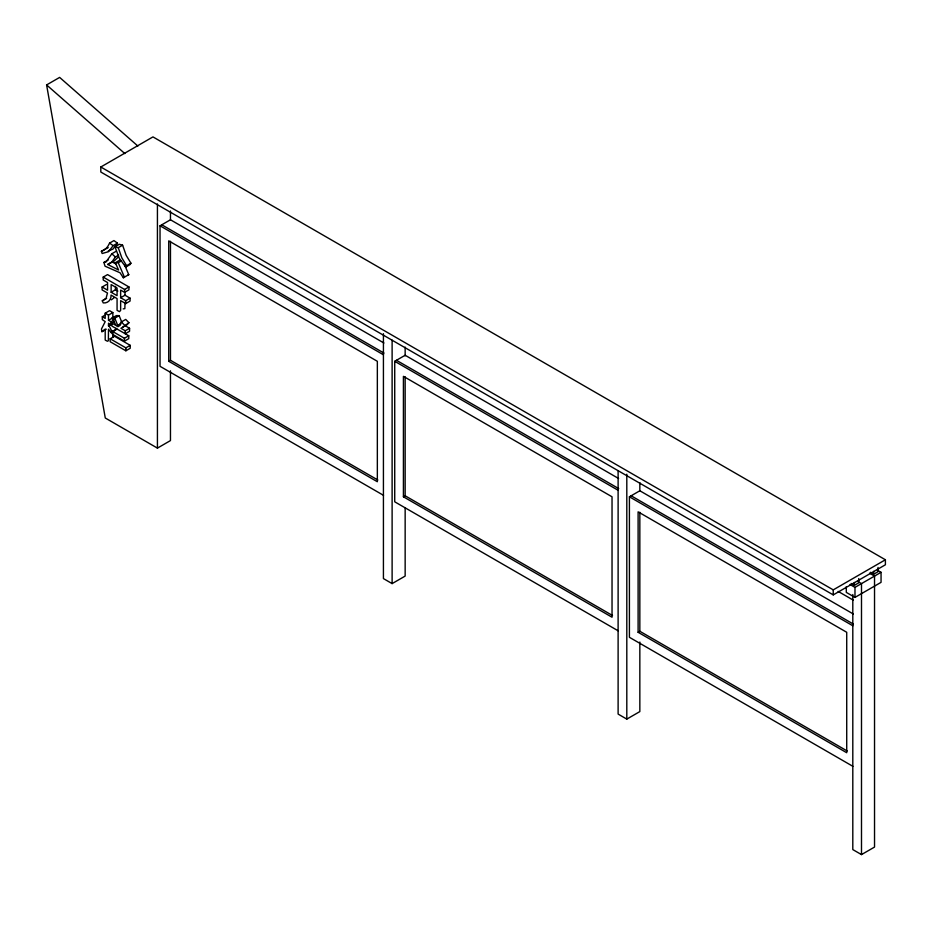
<?xml version="1.0" encoding="UTF-8"?>
<svg xmlns="http://www.w3.org/2000/svg" width="932" height="932" viewBox="0 0 932 932"><rect width="100%" height="100%" fill="white"/><g stroke="black" fill="none" stroke-linecap="round" stroke-linejoin="round"><path stroke-width="1.4" d="M109.592 243.101L108.019 246.036A37.606 21.704 60 0 1 101.378 251.314L102.159 253.504L108.52 251.687L113.145 245.664L117.49 243.147L113.937 240.584L109.592 243.101L113.145 245.664M117.49 243.147L112.865 249.182L108.263 250.918M116.197 251.244L111.852 253.76L105.922 262.09L103.895 262.451L105.048 266.202L120.03 272.761L123.327 277.748L124.422 277.177L118.236 262.731L115.323 262.731L118.597 270.012L107.693 264.467L113.937 261.193L118.108 257.15M118.644 255.112L115.382 256.999L111.875 261.962L107.693 264.467M125.738 267.053L126.577 265.713L130.923 263.197L126.169 255.333L122.605 245.174L119.308 244.266L114.962 246.77L119.296 258.246L125.738 267.053L130.084 264.548L130.923 263.197M121.102 323.858L117.117 326.095L117.98 326.584L121.381 321.924L125.727 319.42L128.919 322.705L127.078 324.72L120.915 328.285L125.226 330.778L129.571 328.262L129.571 331.268L125.226 333.773L125.226 330.778M114.147 297.716L111.386 299.813M122.733 327.237L128.919 322.705M105.572 314.853L102.31 316.74L102.31 319.618L105.2 321.645L101.46 329.019L101.926 331.687L105.2 329.136L105.2 340.087L107.448 341.263L108.368 340.774L108.496 329.217L111.281 332.736L116.477 329.369L115.964 328.32M170.463 370.831L170.463 440.58L157.426 448.117L105.281 418.002L46.6 84.929L59.636 77.403L137.866 146.044M100.807 167.003L152.965 136.899L885.4 559.771L885.4 564.78L833.243 594.896L100.807 172.024L100.807 167.003L833.243 589.874L885.4 559.771M101.378 251.314L105.724 248.809A37.606 21.704 60 0 0 108.205 247.632M114.962 246.77L118.259 247.691L122.605 245.174M383.518 495.335L160.036 366.311L160.036 225.8L170.463 219.777L383.914 342.999M103.895 262.451L108.252 259.946M115.323 262.731L119.669 260.214M118.236 262.731L121.498 260.844M102.287 300.838L106.05 298.357L107.483 293.032L102.112 289.934L102.112 287.021L107.564 290.178L107.564 282.524L103.196 280.008L103.196 277.095L107.541 274.591L128.942 286.94L128.942 289.852L124.597 292.368L120.647 290.085L120.647 297.727L125.738 300.675L130.084 298.158L130.084 301.071L125.738 303.576L120.647 300.64L120.647 310.356L119.506 311.637L117.071 310.356L117.071 298.566L111.048 295.095C111.409 299.615 107.972 303.459 103.254 302.923L102.287 300.838L106.632 298.322M102.112 287.021L106.458 284.516M123.327 277.748L128.767 274.672L124.737 265.247M111.141 292.24L117.071 295.665L117.071 288.011L111.141 284.598L111.141 292.24L115.486 289.736L117.863 291.099M103.196 277.095L124.597 289.456L128.942 286.94M120.647 297.727L124.993 295.223L130.084 298.158M102.31 316.74L105.2 318.406L105.2 313.187L109.545 310.671L112.842 312.581L112.842 317.8L108.496 320.305L108.496 315.086L112.842 312.581M116.791 328.868L112.446 331.373L112.446 334.25L124.422 341.17L128.767 338.654L128.767 335.776L111.922 326.095L111.922 323.101L116.081 325.501L112.026 318.115L116.372 315.61L119.156 315.657L121.684 321.971M112.026 318.115L114.811 318.162L119.156 315.657M108.496 320.305L111.048 321.773L114.298 319.897M111.922 323.101L114.1 321.843M111.048 321.773L111.048 324.651L108.496 323.183L108.496 325.92L111.758 324.033M108.496 325.92L112.353 323.893M101.926 331.687L106.271 329.182M117.98 326.584L120.146 325.338M111.281 332.736L113.448 331.477M110.162 338.782L114.508 336.266L130.212 345.341L130.212 348.277L125.867 350.793L110.162 341.718L110.162 338.782L125.867 347.857L130.212 345.341M112.446 331.373L124.422 338.281L128.767 335.776M168.727 361.29L377.344 481.739L377.344 361.29L168.727 240.852L168.727 361.29L170.463 360.288L377.821 480.003M618.207 630.836L394.725 501.812L394.725 361.29L405.152 355.267L618.603 478.5M403.416 496.791L612.033 617.229L612.033 496.791L403.416 376.342L403.416 496.791L405.152 495.789L612.51 615.504M383.425 333.679L383.425 578.586L392.116 583.607L405.152 576.081L405.152 507.975M852.897 766.337L629.415 637.302L629.415 496.791L639.841 490.768L853.293 613.99M638.105 632.28L846.722 752.73L846.722 632.28L638.105 511.843L638.105 632.28L639.841 631.279L847.2 750.994M851.137 583.467L854.388 585.343L858.733 582.838L858.733 578.562M870.43 572.318L873.692 574.205L878.037 571.7L878.037 567.425M618.114 470.625L618.114 714.087L626.805 719.108L639.841 711.582L639.841 642.02M850.007 584.504L854.982 587.37L881.055 572.318L881.055 582.349L854.982 597.4L846.291 592.391L846.291 586.647M852.803 594.523L852.803 849.588L861.494 854.597L874.531 847.072L874.531 576.081L869.568 573.215M127.672 275.243L128.767 274.672M117.117 326.095L117.851 325.734L114.811 318.162M123.21 308.888L124.853 308.62L124.993 302.294M112.038 261.95L115.673 263.803M877.327 570.163L881.055 572.318M857.766 581.452L861.494 583.607L861.494 854.597M838.171 591.412L853.293 600.15M161.772 224.787L384.007 353.1M396.461 360.288L618.697 488.589M631.15 495.789L853.386 624.091M160.036 225.8L383.518 354.824M394.725 361.29L618.207 490.325M629.415 496.791L852.897 625.815M105.2 313.187L108.496 315.086M125.261 325.781L129.571 328.262M46.6 84.929L124.83 153.57M111.852 253.76L115.382 256.999M121.381 321.924L124.573 325.21M126.577 265.713L121.824 257.838L118.259 247.691M109.091 325.781L112.131 331.885M873.692 571.351L873.692 574.205M854.982 587.37L854.982 597.4M854.388 582.5L854.388 585.343M833.243 589.874L833.243 594.896M639.841 482.613L639.841 491.304M639.841 512.285L639.841 631.279M626.805 474.19L626.805 719.108M405.152 347.112L405.152 355.803M405.152 376.796L405.152 495.789M392.116 340.145L392.116 583.607M170.463 210.982L170.463 219.696M170.463 241.295L170.463 360.288M157.426 203.968L157.426 448.117M125.867 347.857L125.867 350.793M125.738 300.675L125.738 303.576M124.993 291.401L124.993 295.223M124.597 289.456L124.597 292.368M124.422 338.281L124.422 341.17M115.486 286.334L115.486 289.736M112.842 330.778L112.842 337.559"/></g></svg>
